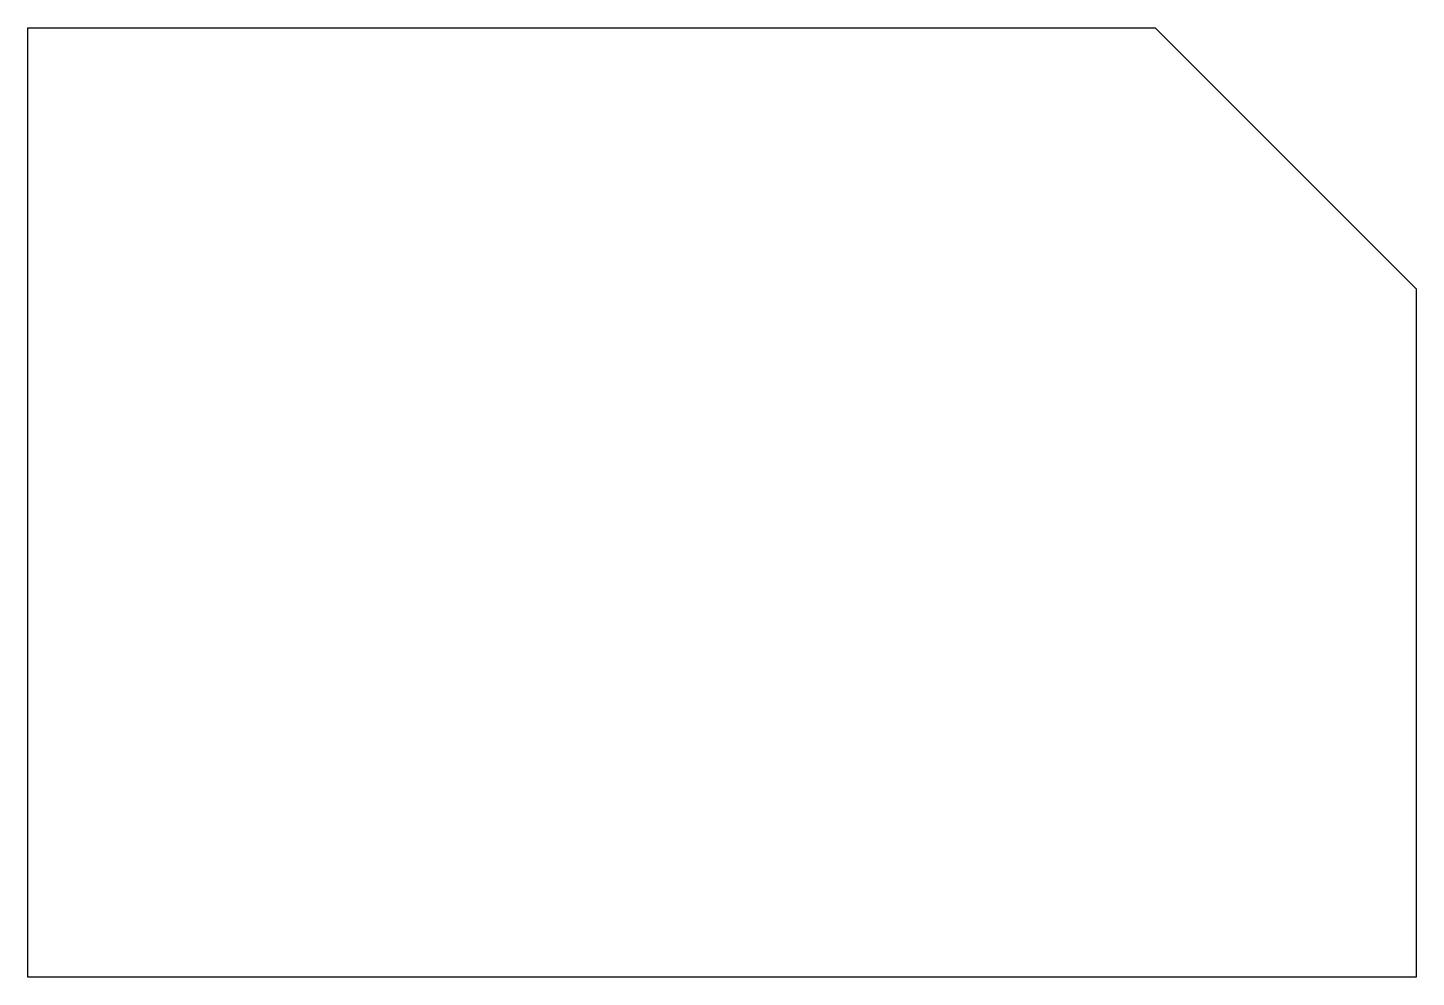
# Model space of a CAD drawing. Extents: x 0 to 241, y 0 to 165.
import ezdxf

# ---------------------------------------------------------------- set-up
doc = ezdxf.new("R2010")
doc.units = 0
doc.layers.add('MODELSKETCH_VISIBLE', color=7, linetype='CONTINUOUS')

msp = doc.modelspace()

# ---------------------------------------------------------------- linework, layer by layer
at = {"layer": 'MODELSKETCH_VISIBLE'}
for p, q in [((0, 165), (195.86, 165)), ((0, 0), (0, 165)), ((195.86, 165), (241.21, 119.64)), ((241.21, 119.64), (241.21, 0)), ((241.21, 0), (0, 0))]:
    msp.add_line(p, q, dxfattribs=at)

doc.saveas('drawing.dxf')
